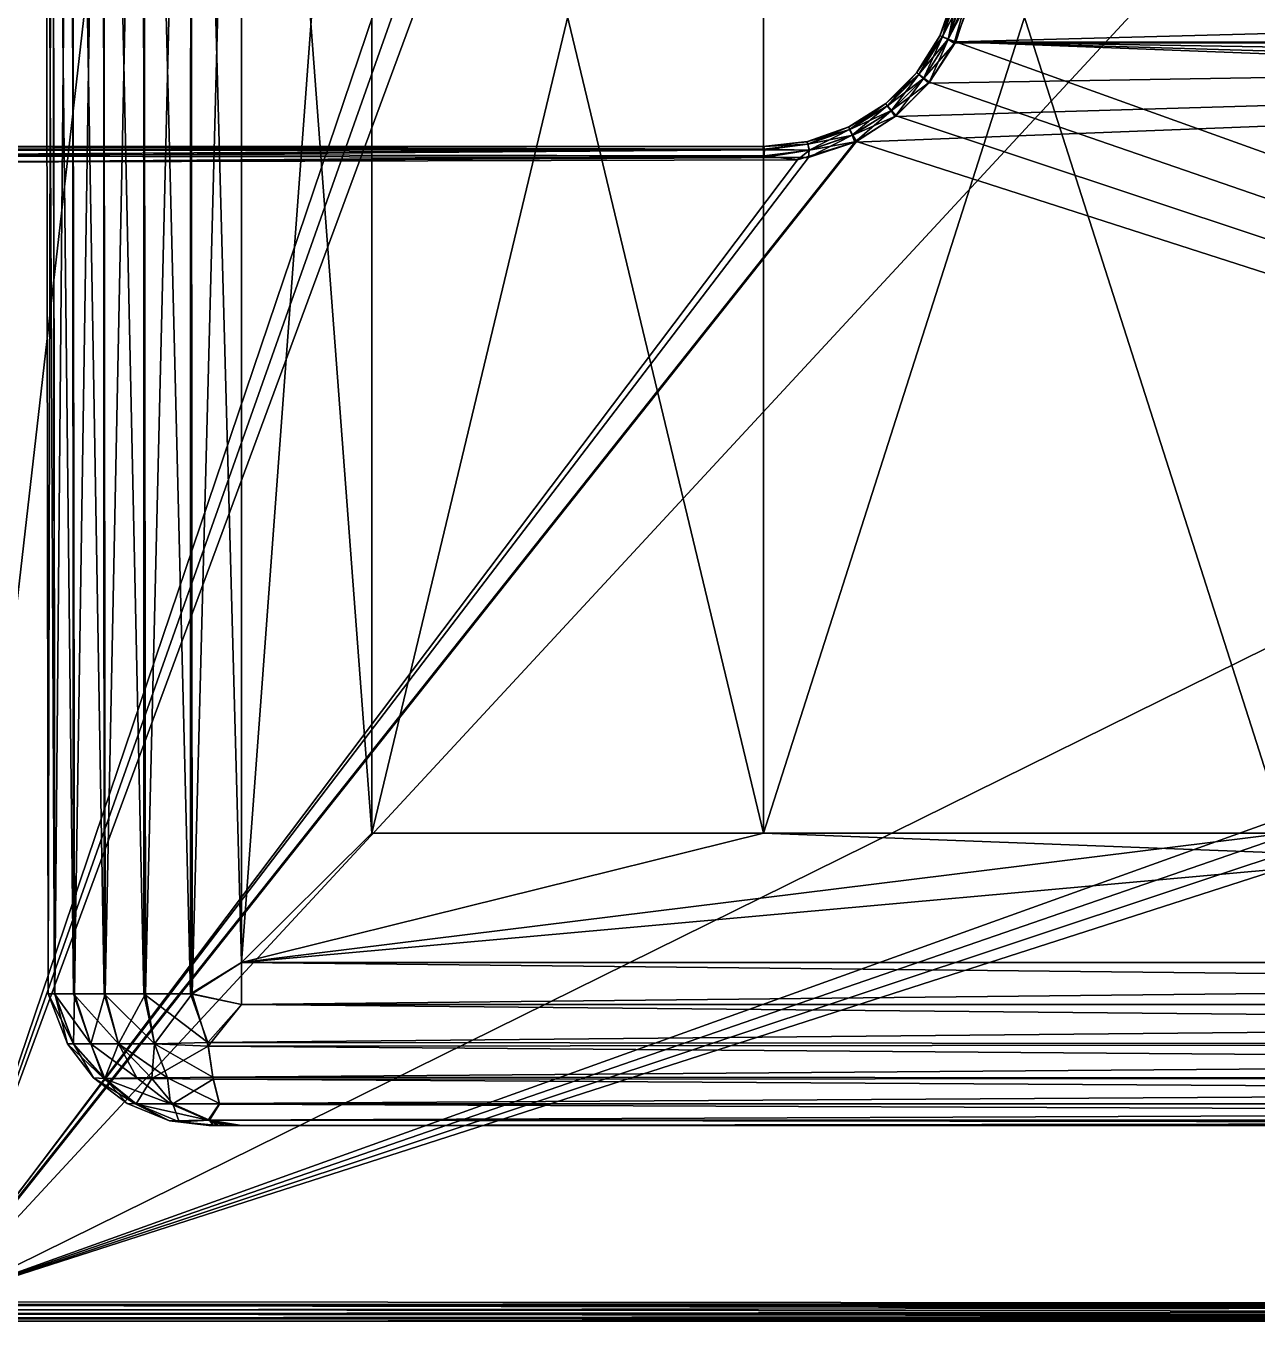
# Model space of a CAD drawing. Extents: x 1024.23 to 1033.17, y -779.2 to -772.4.
# Drawn here: x 1025.37 to 1027.256, y -779.2 to -777.216 of the extents above; entities that cross this region are included whole.
import ezdxf

# ---------------------------------------------------------------- set-up
doc = ezdxf.new("R2010")
doc.units = 0

msp = doc.modelspace()

# ---------------------------------------------------------------- linework, layer by layer
for points in [[(1025.421509, -772.473877, 5.698992), (1025.330811, -772.432739, 5.698344), (1025.232544, -779.174194, 5.699508)], [(1025.232544, -779.174194, 5.699508), (1025.500366, -772.534119, 5.699003), (1025.421509, -772.473877, 5.698992)], [(1025.232544, -779.174194, 5.699508), (1025.942261, -772.969421, 5.699256), (1025.500366, -772.534119, 5.699003)], [(1027.080566, -773.714661, 5.699546), (1025.942261, -772.969421, 5.699256), (1025.232544, -779.174194, 5.699508)], [(1025.232544, -779.174194, 5.699508), (1027.13623, -773.791382, 5.699544), (1027.080566, -773.714661, 5.699546)], [(1025.232544, -779.174194, 5.699508), (1027.212524, -773.820862, 5.699055), (1027.13623, -773.791382, 5.699544)], [(1032.170044, -779.170166, 5.699554), (1030.193237, -773.819092, 5.699111), (1025.232544, -779.174194, 5.699508)], [(1025.232544, -779.174194, 5.699508), (1030.193237, -773.819092, 5.699111), (1027.212524, -773.820862, 5.699055)], [(1032.170044, -779.176392, 5.40015), (1025.230103, -779.17572, 5.399903), (1032.170044, -775.750183, 5.399554)], [(1032.170044, -775.750183, 5.399554), (1025.230103, -779.17572, 5.399903), (1025.230103, -775.750183, 5.399554)], [(1025.413452, -778.698547, 4.174944), (1025.410278, -775.800171, 4.177203), (1025.400024, -775.800171, 4.099556)], [(1025.413452, -778.698547, 4.174944), (1025.400024, -775.800171, 4.099556), (1025.403687, -778.698547, 4.098204)], [(1025.403687, -778.698547, 4.098204), (1025.400024, -775.800171, 4.099556), (1025.410278, -775.800171, 4.021911)], [(1025.403687, -778.698547, 4.098204), (1025.410278, -775.800171, 4.021911), (1025.414185, -778.698547, 4.021556)], [(1025.442627, -778.698547, 4.246548), (1025.440186, -775.800171, 4.249556), (1025.410278, -775.800171, 4.177203)], [(1025.442627, -778.698547, 4.246548), (1025.410278, -775.800171, 4.177203), (1025.413452, -778.698547, 4.174944)], [(1025.414185, -778.698547, 4.021556), (1025.410278, -775.800171, 4.021911), (1025.440186, -775.800171, 3.949557)], [(1025.414185, -778.698547, 4.021556), (1025.440186, -775.800171, 3.949557), (1025.444092, -778.698547, 3.950223)], [(1025.489502, -778.698547, 4.308132), (1025.487915, -775.800171, 4.311688), (1025.440186, -775.800171, 4.249556)], [(1025.489502, -778.698547, 4.308132), (1025.440186, -775.800171, 4.249556), (1025.442627, -778.698547, 4.246548)], [(1025.444092, -778.698547, 3.950223), (1025.440186, -775.800171, 3.949557), (1025.487915, -775.800171, 3.887425)], [(1025.444092, -778.698547, 3.950223), (1025.487915, -775.800171, 3.887425), (1025.491455, -778.698547, 3.889067)], [(1025.550659, -778.698547, 4.355504), (1025.550049, -775.800171, 4.359364), (1025.487915, -775.800171, 4.311688)], [(1025.550659, -778.698547, 4.355504), (1025.487915, -775.800171, 4.311688), (1025.489502, -778.698547, 4.308132)], [(1025.491455, -778.698547, 3.889067), (1025.487915, -775.800171, 3.887425), (1025.550049, -775.800171, 3.839749)], [(1025.491455, -778.698547, 3.889067), (1025.550049, -775.800171, 3.839749), (1025.552979, -778.698547, 3.842257)], [(1025.62207, -778.698547, 4.385433), (1025.622437, -775.800171, 4.389334), (1025.550049, -775.800171, 4.359364)], [(1025.62207, -778.698547, 4.385433), (1025.550049, -775.800171, 4.359364), (1025.550659, -778.698547, 4.355504)], [(1025.552979, -778.698547, 3.842257), (1025.550049, -775.800171, 3.839749), (1025.622437, -775.800171, 3.809779)], [(1025.552979, -778.698547, 3.842257), (1025.622437, -775.800171, 3.809779), (1025.624634, -778.698547, 3.81298)], [(1025.700073, -778.650146, 4.399556), (1025.622437, -775.800171, 4.389334), (1025.62207, -778.698547, 4.385433)], [(1025.700073, -778.650146, 4.399556), (1025.700073, -775.800171, 4.399556), (1025.622437, -775.800171, 4.389334)], [(1025.624634, -778.698547, 3.81298), (1025.622437, -775.800171, 3.809779), (1025.700073, -775.800171, 3.799557)], [(1025.624634, -778.698547, 3.81298), (1025.700073, -775.800171, 3.799557), (1025.700073, -778.650146, 3.799557)], [(1025.700073, -778.650146, 4.399556), (1025.900024, -778.452332, 4.399556), (1025.700073, -775.800171, 4.399556)], [(1025.700073, -775.800171, 4.399556), (1025.900024, -778.452332, 4.399556), (1025.900024, -775.952332, 4.399556)], [(1025.700073, -775.800171, 3.799557), (1025.900024, -775.952332, 3.799557), (1025.700073, -778.650146, 3.799557)], [(1025.700073, -778.650146, 3.799557), (1025.900024, -775.952332, 3.799557), (1025.900024, -778.452332, 3.799557)], [(1025.900024, -778.452332, 4.409556), (1025.900024, -775.952332, 4.409556), (1025.900024, -778.452332, 4.399556)], [(1025.900024, -778.452332, 4.399556), (1025.900024, -775.952332, 4.409556), (1025.900024, -775.952332, 4.399556)], [(1026.5, -778.452332, 4.409556), (1026.5, -775.952332, 4.409556), (1025.900024, -778.452332, 4.409556)], [(1025.900024, -778.452332, 4.409556), (1026.5, -775.952332, 4.409556), (1025.900024, -775.952332, 4.409556)], [(1025.900024, -775.952332, 3.789557), (1025.900024, -778.452332, 3.789557), (1025.900024, -775.952332, 3.799557)], [(1025.900024, -775.952332, 3.799557), (1025.900024, -778.452332, 3.789557), (1025.900024, -778.452332, 3.799557)], [(1026.5, -775.952332, 3.789557), (1026.5, -778.452332, 3.789557), (1025.900024, -775.952332, 3.789557)], [(1025.900024, -775.952332, 3.789557), (1026.5, -778.452332, 3.789557), (1025.900024, -778.452332, 3.789557)], [(1027.300049, -775.952332, 4.399556), (1026.5, -775.952332, 4.399556), (1027.300049, -778.452332, 4.399556)], [(1027.300049, -778.452332, 4.399556), (1026.5, -775.952332, 4.399556), (1026.5, -778.452332, 4.399556)], [(1027.300049, -778.452332, 3.799557), (1026.5, -778.452332, 3.799557), (1027.300049, -775.952332, 3.799557)], [(1027.300049, -775.952332, 3.799557), (1026.5, -778.452332, 3.799557), (1026.5, -775.952332, 3.799557)], [(1026.5, -775.952332, 4.409556), (1026.5, -778.452332, 4.409556), (1026.5, -775.952332, 4.399556)], [(1026.5, -775.952332, 4.399556), (1026.5, -778.452332, 4.409556), (1026.5, -778.452332, 4.399556)], [(1026.5, -778.452332, 3.789557), (1026.5, -775.952332, 3.789557), (1026.5, -778.452332, 3.799557)], [(1026.5, -778.452332, 3.799557), (1026.5, -775.952332, 3.789557), (1026.5, -775.952332, 3.799557)], [(1030.606079, -777.239624, 2.499755), (1026.792114, -777.241943, 2.499971), (1026.825806, -777.15564, 2.499561)], [(1026.792114, -777.241943, 2.499971), (1026.81189, -777.171753, 2.50114), (1026.825806, -777.15564, 2.499561)], [(1026.794434, -777.240173, 2.799415), (1030.608765, -777.24176, 2.798997), (1030.570312, -777.139709, 2.799614)], [(1026.794434, -777.240173, 2.799415), (1030.570312, -777.139709, 2.799614), (1026.817627, -777.169189, 2.799201)], [(1030.606079, -777.239624, 2.499755), (1026.825806, -777.15564, 2.499561), (1030.573364, -777.15509, 2.499573)], [(1026.792725, -777.167358, 2.774498), (1026.792847, -777.166748, 2.524368), (1026.770386, -777.230774, 2.774503)], [(1026.770386, -777.230774, 2.774503), (1026.792847, -777.166748, 2.524368), (1026.770752, -777.230164, 2.524615)], [(1026.770386, -777.230774, 2.774503), (1026.796753, -777.167908, 2.78541), (1026.792725, -777.167358, 2.774498)], [(1026.770386, -777.230774, 2.774503), (1026.774414, -777.232178, 2.785631), (1026.796753, -777.167908, 2.78541)], [(1026.792847, -777.166748, 2.524368), (1026.774292, -777.232361, 2.513487), (1026.770752, -777.230164, 2.524615)], [(1026.792847, -777.166748, 2.524368), (1026.796997, -777.16803, 2.513282), (1026.774292, -777.232361, 2.513487)], [(1026.796997, -777.16803, 2.513282), (1026.782715, -777.236755, 2.503983), (1026.774292, -777.232361, 2.513487)], [(1026.805908, -777.169861, 2.794986), (1026.796753, -777.167908, 2.78541), (1026.774414, -777.232178, 2.785631)], [(1026.805908, -777.169861, 2.794986), (1026.774414, -777.232178, 2.785631), (1026.783081, -777.236084, 2.795135)], [(1026.796997, -777.16803, 2.513282), (1026.803589, -777.169434, 2.506104), (1026.782715, -777.236755, 2.503983)], [(1026.782715, -777.236755, 2.503983), (1026.803589, -777.169434, 2.506104), (1026.81189, -777.171753, 2.50114)], [(1026.792114, -777.241943, 2.499971), (1026.782715, -777.236755, 2.503983), (1026.81189, -777.171753, 2.50114)], [(1026.817627, -777.169189, 2.799201), (1026.805908, -777.169861, 2.794986), (1026.783081, -777.236084, 2.795135)], [(1026.817627, -777.169189, 2.799201), (1026.783081, -777.236084, 2.795135), (1026.794434, -777.240173, 2.799415)], [(1026.770386, -777.230774, 2.774503), (1026.770752, -777.230164, 2.524615), (1026.734619, -777.28772, 2.774498)], [(1026.734619, -777.28772, 2.774498), (1026.770752, -777.230164, 2.524615), (1026.735107, -777.28717, 2.524621)], [(1026.734619, -777.28772, 2.774498), (1026.774414, -777.232178, 2.785631), (1026.770386, -777.230774, 2.774503)], [(1026.734619, -777.28772, 2.774498), (1026.738159, -777.289856, 2.78563), (1026.774414, -777.232178, 2.785631)], [(1026.770752, -777.230164, 2.524615), (1026.738037, -777.290039, 2.513488), (1026.735107, -777.28717, 2.524621)], [(1026.770752, -777.230164, 2.524615), (1026.774292, -777.232361, 2.513487), (1026.738037, -777.290039, 2.513488)], [(1026.774292, -777.232361, 2.513487), (1026.745239, -777.296204, 2.503984), (1026.738037, -777.290039, 2.513488)], [(1026.783081, -777.236084, 2.795135), (1026.774414, -777.232178, 2.785631), (1026.738159, -777.289856, 2.78563)], [(1026.774292, -777.232361, 2.513487), (1026.782715, -777.236755, 2.503983), (1026.745239, -777.296204, 2.503984)], [(1025.230103, -779.170166, 2.499559), (1030.606079, -777.239624, 2.499755), (1030.646118, -777.301086, 2.50012)], [(1025.230103, -779.170166, 2.499559), (1026.639893, -777.393616, 2.499875), (1030.606079, -777.239624, 2.499755)], [(1030.606079, -777.239624, 2.499755), (1026.639893, -777.393616, 2.499875), (1026.70166, -777.354614, 2.499971)], [(1030.606079, -777.239624, 2.499755), (1026.70166, -777.354614, 2.499971), (1026.753296, -777.303406, 2.499971)], [(1026.783081, -777.236084, 2.795135), (1026.738159, -777.289856, 2.78563), (1026.745728, -777.295654, 2.795134)], [(1026.753296, -777.303406, 2.499971), (1026.745239, -777.296204, 2.503984), (1026.782715, -777.236755, 2.503983)], [(1026.794434, -777.240173, 2.799415), (1026.783081, -777.236084, 2.795135), (1026.745728, -777.295654, 2.795134)], [(1026.794434, -777.240173, 2.799415), (1026.745728, -777.295654, 2.795134), (1026.754517, -777.301819, 2.799147)], [(1026.753296, -777.303406, 2.499971), (1026.782715, -777.236755, 2.503983), (1026.792114, -777.241943, 2.499971)], [(1026.753296, -777.303406, 2.499971), (1026.792114, -777.241943, 2.499971), (1030.606079, -777.239624, 2.499755)], [(1032.170044, -779.170166, 2.799559), (1026.794434, -777.240173, 2.799415), (1026.754517, -777.301819, 2.799147)], [(1032.170044, -779.170166, 2.799559), (1030.76062, -777.393005, 2.799128), (1026.794434, -777.240173, 2.799415)], [(1026.794434, -777.240173, 2.799415), (1030.76062, -777.393005, 2.799128), (1030.699097, -777.354065, 2.798998)], [(1026.794434, -777.240173, 2.799415), (1030.699097, -777.354065, 2.798998), (1030.647583, -777.302979, 2.798998)], [(1030.647583, -777.302979, 2.798998), (1030.608765, -777.24176, 2.798997), (1026.794434, -777.240173, 2.799415)], [(1026.734619, -777.28772, 2.774498), (1026.735107, -777.28717, 2.524621), (1026.68689, -777.335205, 2.774497)], [(1026.68689, -777.335205, 2.774497), (1026.735107, -777.28717, 2.524621), (1026.687622, -777.334717, 2.524621)], [(1026.68689, -777.335205, 2.774497), (1026.738159, -777.289856, 2.78563), (1026.734619, -777.28772, 2.774498)], [(1026.68689, -777.335205, 2.774497), (1026.689941, -777.338135, 2.78563), (1026.738159, -777.289856, 2.78563)], [(1026.735107, -777.28717, 2.524621), (1026.689697, -777.338257, 2.513488), (1026.687622, -777.334717, 2.524621)], [(1026.735107, -777.28717, 2.524621), (1026.738037, -777.290039, 2.513488), (1026.689697, -777.338257, 2.513488)], [(1026.738037, -777.290039, 2.513488), (1026.695435, -777.345886, 2.503983), (1026.689697, -777.338257, 2.513488)], [(1026.745728, -777.295654, 2.795134), (1026.738159, -777.289856, 2.78563), (1026.689941, -777.338135, 2.78563)], [(1026.738037, -777.290039, 2.513488), (1026.745239, -777.296204, 2.503984), (1026.695435, -777.345886, 2.503983)], [(1030.646118, -777.301086, 2.50012), (1030.697144, -777.3526, 2.50012), (1025.230103, -779.170166, 2.499559)], [(1026.745728, -777.295654, 2.795134), (1026.689941, -777.338135, 2.78563), (1026.696045, -777.345398, 2.795135)], [(1026.70166, -777.354614, 2.499971), (1026.695435, -777.345886, 2.503983), (1026.745239, -777.296204, 2.503984)], [(1026.754517, -777.301819, 2.799147), (1026.745728, -777.295654, 2.795134), (1026.696045, -777.345398, 2.795135)], [(1026.754517, -777.301819, 2.799147), (1026.696045, -777.345398, 2.795135), (1026.703247, -777.353394, 2.799147)], [(1026.70166, -777.354614, 2.499971), (1026.745239, -777.296204, 2.503984), (1026.753296, -777.303406, 2.499971)], [(1026.754517, -777.301819, 2.799147), (1026.703247, -777.353394, 2.799147), (1032.170044, -779.170166, 2.799559)], [(1025.230103, -779.170166, 2.499559), (1030.697144, -777.3526, 2.50012), (1030.757935, -777.391724, 2.49999)], [(1026.68689, -777.335205, 2.774497), (1026.687622, -777.334717, 2.524621), (1026.630005, -777.370911, 2.774501)], [(1026.630005, -777.370911, 2.774501), (1026.687622, -777.334717, 2.524621), (1026.630615, -777.370544, 2.524617)], [(1026.630005, -777.370911, 2.774501), (1026.689941, -777.338135, 2.78563), (1026.68689, -777.335205, 2.774497)], [(1026.630005, -777.370911, 2.774501), (1026.632202, -777.37439, 2.785631), (1026.689941, -777.338135, 2.78563)], [(1026.687622, -777.334717, 2.524621), (1026.631958, -777.374512, 2.513487), (1026.630615, -777.370544, 2.524617)], [(1026.687622, -777.334717, 2.524621), (1026.689697, -777.338257, 2.513488), (1026.631958, -777.374512, 2.513487)], [(1026.689697, -777.338257, 2.513488), (1026.635864, -777.38324, 2.503983), (1026.631958, -777.374512, 2.513487)], [(1026.696045, -777.345398, 2.795135), (1026.689941, -777.338135, 2.78563), (1026.632202, -777.37439, 2.785631)], [(1026.696045, -777.345398, 2.795135), (1026.632202, -777.37439, 2.785631), (1026.636597, -777.382874, 2.795135)], [(1026.689697, -777.338257, 2.513488), (1026.695435, -777.345886, 2.503983), (1026.635864, -777.38324, 2.503983)], [(1026.639893, -777.393616, 2.499875), (1026.635864, -777.38324, 2.503983), (1026.695435, -777.345886, 2.503983)], [(1026.703247, -777.353394, 2.799147), (1026.696045, -777.345398, 2.795135), (1026.636597, -777.382874, 2.795135)], [(1026.703247, -777.353394, 2.799147), (1026.636597, -777.382874, 2.795135), (1026.642212, -777.392517, 2.799243)], [(1026.639893, -777.393616, 2.499875), (1026.695435, -777.345886, 2.503983), (1026.70166, -777.354614, 2.499971)], [(1032.170044, -779.170166, 2.799559), (1026.703247, -777.353394, 2.799147), (1026.642212, -777.392517, 2.799243)], [(1026.630005, -777.370911, 2.774501), (1026.630615, -777.370544, 2.524617), (1026.566406, -777.393066, 2.774498)], [(1026.566406, -777.393066, 2.774498), (1026.630615, -777.370544, 2.524617), (1026.567261, -777.392883, 2.52462)], [(1026.566406, -777.393066, 2.774498), (1026.632202, -777.37439, 2.785631), (1026.630005, -777.370911, 2.774501)], [(1026.630615, -777.370544, 2.524617), (1026.567749, -777.396851, 2.513708), (1026.567261, -777.392883, 2.52462)], [(1026.630615, -777.370544, 2.524617), (1026.631958, -777.374512, 2.513487), (1026.567749, -777.396851, 2.513708)], [(1032.170044, -779.170166, 2.799559), (1026.642212, -777.392517, 2.799243), (1025.228394, -779.175232, 2.79933)], [(1025.228394, -779.175232, 2.79933), (1026.642212, -777.392517, 2.799243), (1026.552002, -777.420898, 2.799023)], [(1025.230103, -779.170166, 2.499559), (1030.757935, -777.391724, 2.49999), (1032.168091, -779.175232, 2.499788)], [(1025.230103, -779.170166, 2.499559), (1026.569092, -777.41748, 2.499981), (1026.639893, -777.393616, 2.499875)], [(1026.566406, -777.393066, 2.774498), (1026.567261, -777.392883, 2.52462), (1026.499023, -777.400513, 2.774263)], [(1026.499023, -777.400513, 2.774263), (1026.567261, -777.392883, 2.52462), (1026.500366, -777.400513, 2.524225)], [(1026.499023, -777.400513, 2.774263), (1026.567871, -777.396973, 2.785634), (1026.566406, -777.393066, 2.774498)], [(1026.567261, -777.392883, 2.52462), (1026.567749, -777.396851, 2.513708), (1026.500366, -777.400513, 2.524225)], [(1026.642212, -777.392517, 2.799243), (1026.57019, -777.406128, 2.795135), (1026.552002, -777.420898, 2.799023)], [(1026.566406, -777.393066, 2.774498), (1026.567871, -777.396973, 2.785634), (1026.632202, -777.37439, 2.785631)], [(1026.631958, -777.374512, 2.513487), (1026.569702, -777.406006, 2.504132), (1026.567749, -777.396851, 2.513708)], [(1026.636597, -777.382874, 2.795135), (1026.632202, -777.37439, 2.785631), (1026.567871, -777.396973, 2.785634)], [(1026.636597, -777.382874, 2.795135), (1026.567871, -777.396973, 2.785634), (1026.57019, -777.406128, 2.795135)], [(1026.569092, -777.41748, 2.499981), (1026.569702, -777.406006, 2.504132), (1026.635864, -777.38324, 2.503983)], [(1026.569092, -777.41748, 2.499981), (1026.635864, -777.38324, 2.503983), (1026.639893, -777.393616, 2.499875)], [(1026.631958, -777.374512, 2.513487), (1026.635864, -777.38324, 2.503983), (1026.569702, -777.406006, 2.504132)], [(1026.642212, -777.392517, 2.799243), (1026.636597, -777.382874, 2.795135), (1026.57019, -777.406128, 2.795135)], [(1026.499023, -777.400513, 2.774263), (1026.500366, -777.400513, 2.524225), (1025.228394, -777.400696, 2.775041)], [(1025.228394, -777.400696, 2.775041), (1026.500366, -777.400513, 2.524225), (1025.229858, -777.400574, 2.523688)], [(1026.499756, -777.404419, 2.785298), (1026.499023, -777.400513, 2.774263), (1025.228394, -777.400696, 2.775041)], [(1026.499756, -777.404419, 2.785298), (1025.228394, -777.400696, 2.775041), (1025.231323, -777.404175, 2.78441)], [(1025.229858, -777.400574, 2.523688), (1026.501343, -777.405396, 2.512203), (1025.22937, -777.406311, 2.510952)], [(1025.22937, -777.406311, 2.510952), (1026.501343, -777.405396, 2.512203), (1025.230103, -777.415161, 2.503578)], [(1025.229858, -777.400574, 2.523688), (1026.500366, -777.400513, 2.524225), (1026.501343, -777.405396, 2.512203)], [(1026.499756, -777.404419, 2.785298), (1025.231323, -777.404175, 2.78441), (1025.229858, -777.412781, 2.794241)], [(1026.499756, -777.404419, 2.785298), (1025.229858, -777.412781, 2.794241), (1026.500854, -777.41449, 2.79539)], [(1026.500854, -777.41449, 2.79539), (1025.229858, -777.412781, 2.794241), (1025.230469, -777.424561, 2.79906)], [(1026.501343, -777.405396, 2.512203), (1026.500244, -777.417419, 2.502137), (1025.230103, -777.415161, 2.503578)], [(1026.499023, -777.400513, 2.774263), (1026.499756, -777.404419, 2.785298), (1026.567871, -777.396973, 2.785634)], [(1026.57019, -777.406128, 2.795135), (1026.567871, -777.396973, 2.785634), (1026.499756, -777.404419, 2.785298)], [(1026.57019, -777.406128, 2.795135), (1026.499756, -777.404419, 2.785298), (1026.500854, -777.41449, 2.79539)], [(1026.569702, -777.406006, 2.504132), (1026.500244, -777.417419, 2.502137), (1026.501343, -777.405396, 2.512203)], [(1026.500244, -777.417419, 2.502137), (1026.569702, -777.406006, 2.504132), (1026.569092, -777.41748, 2.499981)], [(1026.567749, -777.396851, 2.513708), (1026.501343, -777.405396, 2.512203), (1026.500366, -777.400513, 2.524225)], [(1026.552002, -777.420898, 2.799023), (1026.57019, -777.406128, 2.795135), (1026.500854, -777.41449, 2.79539)], [(1026.567749, -777.396851, 2.513708), (1026.569702, -777.406006, 2.504132), (1026.501343, -777.405396, 2.512203)], [(1026.552002, -777.420898, 2.799023), (1025.230469, -777.424561, 2.79906), (1025.228394, -779.175232, 2.79933)], [(1025.230103, -777.415161, 2.503578), (1026.500244, -777.417419, 2.502137), (1025.229004, -777.424011, 2.500216)], [(1025.229004, -777.424011, 2.500216), (1026.500244, -777.417419, 2.502137), (1026.569092, -777.41748, 2.499981)], [(1025.230103, -779.170166, 2.499559), (1025.229004, -777.424011, 2.500216), (1026.569092, -777.41748, 2.499981)], [(1026.500854, -777.41449, 2.79539), (1025.230469, -777.424561, 2.79906), (1026.552002, -777.420898, 2.799023)], [(1027.300049, -778.452332, 4.399556), (1025.700073, -778.650146, 4.399556), (1027.900024, -778.452332, 4.399556)], [(1027.900024, -778.452332, 4.399556), (1025.700073, -778.650146, 4.399556), (1031.699951, -778.650146, 4.399556)], [(1027.300049, -778.452332, 4.399556), (1026.5, -778.452332, 4.399556), (1025.700073, -778.650146, 4.399556)], [(1025.700073, -778.650146, 4.399556), (1026.5, -778.452332, 4.399556), (1025.900024, -778.452332, 4.399556)], [(1026.5, -778.452332, 3.799557), (1031.699951, -778.650146, 3.799557), (1025.700073, -778.650146, 3.799557)], [(1025.700073, -778.650146, 3.799557), (1025.900024, -778.452332, 3.799557), (1026.5, -778.452332, 3.799557)], [(1026.5, -778.452332, 4.409556), (1025.900024, -778.452332, 4.409556), (1026.5, -778.452332, 4.399556)], [(1026.5, -778.452332, 4.399556), (1025.900024, -778.452332, 4.409556), (1025.900024, -778.452332, 4.399556)], [(1025.900024, -778.452332, 3.789557), (1026.5, -778.452332, 3.789557), (1025.900024, -778.452332, 3.799557)], [(1025.900024, -778.452332, 3.799557), (1026.5, -778.452332, 3.789557), (1026.5, -778.452332, 3.799557)], [(1027.300049, -778.452332, 3.799557), (1031.699951, -778.650146, 3.799557), (1026.5, -778.452332, 3.799557)], [(1025.700073, -778.714844, 4.391037), (1025.700073, -778.650146, 4.399556), (1025.62207, -778.698547, 4.385433)], [(1025.624634, -778.698547, 3.81298), (1025.700073, -778.650146, 3.799557), (1025.700073, -778.714844, 3.808076)], [(1025.700073, -778.714844, 4.391037), (1031.699951, -778.714844, 4.391037), (1031.699951, -778.650146, 4.399556)], [(1025.700073, -778.714844, 4.391037), (1031.699951, -778.650146, 4.399556), (1025.700073, -778.650146, 4.399556)], [(1031.699951, -778.714844, 3.808076), (1025.700073, -778.714844, 3.808076), (1025.700073, -778.650146, 3.799557)], [(1031.699951, -778.714844, 3.808076), (1025.700073, -778.650146, 3.799557), (1031.699951, -778.650146, 3.799557)], [(1025.442505, -778.775208, 4.168533), (1025.413452, -778.698547, 4.174944), (1025.403687, -778.698547, 4.098204)], [(1025.442505, -778.775208, 4.168533), (1025.403687, -778.698547, 4.098204), (1025.433472, -778.775208, 4.099556)], [(1025.433472, -778.775208, 4.099556), (1025.403687, -778.698547, 4.098204), (1025.414185, -778.698547, 4.021556)], [(1025.469238, -778.775208, 4.232809), (1025.442627, -778.698547, 4.246548), (1025.413452, -778.698547, 4.174944)], [(1025.469238, -778.775208, 4.232809), (1025.413452, -778.698547, 4.174944), (1025.442505, -778.775208, 4.168533)], [(1025.433472, -778.775208, 4.099556), (1025.414185, -778.698547, 4.021556), (1025.442505, -778.775208, 4.03058)], [(1025.442505, -778.775208, 4.03058), (1025.414185, -778.698547, 4.021556), (1025.444092, -778.698547, 3.950223)], [(1025.442505, -778.775208, 4.03058), (1025.444092, -778.698547, 3.950223), (1025.469238, -778.775208, 3.966304)], [(1025.511597, -778.775208, 4.288004), (1025.489502, -778.698547, 4.308132), (1025.442627, -778.698547, 4.246548)], [(1025.511597, -778.775208, 4.288004), (1025.442627, -778.698547, 4.246548), (1025.469238, -778.775208, 4.232809)], [(1025.469238, -778.775208, 3.966304), (1025.444092, -778.698547, 3.950223), (1025.491455, -778.698547, 3.889067)], [(1025.469238, -778.775208, 3.966304), (1025.491455, -778.698547, 3.889067), (1025.511597, -778.775208, 3.911109)], [(1025.566772, -778.775208, 4.330357), (1025.550659, -778.698547, 4.355504), (1025.489502, -778.698547, 4.308132)], [(1025.566772, -778.775208, 4.330357), (1025.489502, -778.698547, 4.308132), (1025.511597, -778.775208, 4.288004)], [(1025.511597, -778.775208, 3.911109), (1025.491455, -778.698547, 3.889067), (1025.552979, -778.698547, 3.842257)], [(1025.511597, -778.775208, 3.911109), (1025.552979, -778.698547, 3.842257), (1025.566772, -778.775208, 3.868756)], [(1025.648682, -778.772949, 4.363465), (1025.62207, -778.698547, 4.385433), (1025.550659, -778.698547, 4.355504)], [(1025.648682, -778.772949, 4.363465), (1025.550659, -778.698547, 4.355504), (1025.566772, -778.775208, 4.330357)], [(1025.566772, -778.775208, 3.868756), (1025.552979, -778.698547, 3.842257), (1025.624634, -778.698547, 3.81298)], [(1025.566772, -778.775208, 3.868756), (1025.624634, -778.698547, 3.81298), (1025.64917, -778.778564, 3.838981)], [(1025.648682, -778.772949, 4.363465), (1025.700073, -778.714844, 4.391037), (1025.62207, -778.698547, 4.385433)], [(1025.64917, -778.778564, 3.838981), (1025.624634, -778.698547, 3.81298), (1025.700073, -778.714844, 3.808076)], [(1025.648682, -778.772949, 4.363465), (1031.750854, -778.778564, 4.360132), (1031.699951, -778.714844, 4.391037)], [(1025.648682, -778.772949, 4.363465), (1031.699951, -778.714844, 4.391037), (1025.700073, -778.714844, 4.391037)], [(1031.751343, -778.772949, 3.835648), (1025.64917, -778.778564, 3.838981), (1025.700073, -778.714844, 3.808076)], [(1031.751343, -778.772949, 3.835648), (1025.700073, -778.714844, 3.808076), (1031.699951, -778.714844, 3.808076)], [(1025.489258, -778.828186, 4.185011), (1025.442505, -778.775208, 4.168533), (1025.433472, -778.775208, 4.099556)], [(1025.489258, -778.828186, 4.185011), (1025.433472, -778.775208, 4.099556), (1025.473267, -778.826965, 4.099556)], [(1025.473267, -778.826965, 4.099556), (1025.433472, -778.775208, 4.099556), (1025.442505, -778.775208, 4.03058)], [(1025.489258, -778.828186, 4.185011), (1025.469238, -778.775208, 4.232809), (1025.442505, -778.775208, 4.168533)], [(1025.473267, -778.826965, 4.099556), (1025.442505, -778.775208, 4.03058), (1025.490601, -778.828186, 4.010944)], [(1025.490601, -778.828186, 4.010944), (1025.442505, -778.775208, 4.03058), (1025.469238, -778.775208, 3.966304)], [(1025.539673, -778.826965, 4.259911), (1025.511597, -778.775208, 4.288004), (1025.469238, -778.775208, 4.232809)], [(1025.539673, -778.826965, 4.259911), (1025.469238, -778.775208, 4.232809), (1025.489258, -778.828186, 4.185011)], [(1025.490601, -778.828186, 4.010944), (1025.469238, -778.775208, 3.966304), (1025.511597, -778.775208, 3.911109)], [(1025.490601, -778.828186, 4.010944), (1025.511597, -778.775208, 3.911109), (1025.562866, -778.828186, 3.918086)], [(1025.58667, -778.826965, 4.29595), (1025.566772, -778.775208, 4.330357), (1025.511597, -778.775208, 4.288004)], [(1025.58667, -778.826965, 4.29595), (1025.511597, -778.775208, 4.288004), (1025.539673, -778.826965, 4.259911)], [(1025.562866, -778.828186, 3.918086), (1025.511597, -778.775208, 3.911109), (1025.566772, -778.775208, 3.868756)], [(1025.562866, -778.828186, 3.918086), (1025.566772, -778.775208, 3.868756), (1025.64917, -778.778564, 3.838981)], [(1025.562866, -778.828186, 3.918086), (1025.64917, -778.778564, 3.838981), (1025.656738, -778.828918, 3.878131)], [(1025.656372, -778.825806, 4.32423), (1025.648682, -778.772949, 4.363465), (1025.566772, -778.775208, 4.330357)], [(1025.656372, -778.825806, 4.32423), (1025.566772, -778.775208, 4.330357), (1025.58667, -778.826965, 4.29595)], [(1025.656372, -778.825806, 4.32423), (1031.750854, -778.778564, 4.360132), (1025.648682, -778.772949, 4.363465)], [(1031.743652, -778.825806, 3.874883), (1025.64917, -778.778564, 3.838981), (1031.751343, -778.772949, 3.835648)], [(1031.743652, -778.825806, 3.874883), (1025.656738, -778.828918, 3.878131), (1025.64917, -778.778564, 3.838981)], [(1025.656372, -778.825806, 4.32423), (1031.743286, -778.828918, 4.320982), (1031.750854, -778.778564, 4.360132)], [(1025.536987, -778.867126, 4.164918), (1025.489258, -778.828186, 4.185011), (1025.473267, -778.826965, 4.099556)], [(1025.536987, -778.867126, 4.164918), (1025.473267, -778.826965, 4.099556), (1025.525024, -778.866638, 4.099556)], [(1025.525024, -778.866638, 4.099556), (1025.473267, -778.826965, 4.099556), (1025.490601, -778.828186, 4.010944)], [(1025.591553, -778.867126, 4.237669), (1025.539673, -778.826965, 4.259911), (1025.489258, -778.828186, 4.185011)], [(1025.591553, -778.867126, 4.237669), (1025.489258, -778.828186, 4.185011), (1025.536987, -778.867126, 4.164918)], [(1025.525024, -778.866638, 4.099556), (1025.490601, -778.828186, 4.010944), (1025.538574, -778.867126, 4.030506)], [(1025.538574, -778.867126, 4.030506), (1025.490601, -778.828186, 4.010944), (1025.562866, -778.828186, 3.918086)], [(1025.538574, -778.867126, 4.030506), (1025.562866, -778.828186, 3.918086), (1025.594727, -778.867126, 3.959014)], [(1025.591553, -778.867126, 4.237669), (1025.58667, -778.826965, 4.29595), (1025.539673, -778.826965, 4.259911)], [(1025.594727, -778.867126, 3.959014), (1025.562866, -778.828186, 3.918086), (1025.656738, -778.828918, 3.878131)], [(1025.666382, -778.866211, 4.272834), (1025.656372, -778.825806, 4.32423), (1025.58667, -778.826965, 4.29595)], [(1025.666382, -778.866211, 4.272834), (1025.58667, -778.826965, 4.29595), (1025.591553, -778.867126, 4.237669)], [(1025.594727, -778.867126, 3.959014), (1025.656738, -778.828918, 3.878131), (1025.666382, -778.867371, 3.928458)], [(1025.666382, -778.866211, 4.272834), (1031.743286, -778.828918, 4.320982), (1025.656372, -778.825806, 4.32423)], [(1031.733643, -778.866211, 3.926279), (1025.656738, -778.828918, 3.878131), (1031.743652, -778.825806, 3.874883)], [(1031.733643, -778.866211, 3.926279), (1025.666382, -778.867371, 3.928458), (1025.656738, -778.828918, 3.878131)], [(1025.666382, -778.866211, 4.272834), (1031.733643, -778.867371, 4.270655), (1031.743286, -778.828918, 4.320982)], [(1025.5896, -778.892822, 4.125268), (1025.536987, -778.867126, 4.164918), (1025.525024, -778.866638, 4.099556)], [(1025.5896, -778.892822, 4.125268), (1025.525024, -778.866638, 4.099556), (1025.538574, -778.867126, 4.030506)], [(1025.64917, -778.891724, 4.207316), (1025.591553, -778.867126, 4.237669), (1025.536987, -778.867126, 4.164918)], [(1025.64917, -778.891724, 4.207316), (1025.536987, -778.867126, 4.164918), (1025.5896, -778.892822, 4.125268)], [(1025.5896, -778.892822, 4.125268), (1025.538574, -778.867126, 4.030506), (1025.604736, -778.894531, 4.052188)], [(1025.604736, -778.894531, 4.052188), (1025.538574, -778.867126, 4.030506), (1025.594727, -778.867126, 3.959014)], [(1025.64917, -778.891724, 4.207316), (1025.666382, -778.866211, 4.272834), (1025.591553, -778.867126, 4.237669)], [(1025.604736, -778.894531, 4.052188), (1025.594727, -778.867126, 3.959014), (1025.651001, -778.89209, 3.993362)], [(1025.651001, -778.89209, 3.993362), (1025.594727, -778.867126, 3.959014), (1025.666382, -778.867371, 3.928458)], [(1025.64917, -778.891724, 4.207316), (1031.733643, -778.867371, 4.270655), (1025.666382, -778.866211, 4.272834)], [(1025.64917, -778.891724, 4.207316), (1031.749023, -778.89209, 4.20575), (1031.733643, -778.867371, 4.270655)], [(1031.750977, -778.891724, 3.991796), (1025.651001, -778.89209, 3.993362), (1025.666382, -778.867371, 3.928458)], [(1031.750977, -778.891724, 3.991796), (1025.666382, -778.867371, 3.928458), (1031.733643, -778.866211, 3.926279)], [(1025.664673, -778.900146, 4.134912), (1025.64917, -778.891724, 4.207316), (1025.5896, -778.892822, 4.125268)], [(1025.656738, -778.900146, 4.124557), (1025.5896, -778.892822, 4.125268), (1025.650024, -778.900146, 4.099556)], [(1025.664673, -778.900146, 4.134912), (1025.5896, -778.892822, 4.125268), (1025.656738, -778.900146, 4.124557)], [(1025.650024, -778.900146, 4.099556), (1025.5896, -778.892822, 4.125268), (1025.604736, -778.894531, 4.052188)], [(1025.656738, -778.900146, 4.074557), (1025.604736, -778.894531, 4.052188), (1025.651001, -778.89209, 3.993362)], [(1025.664673, -778.900146, 4.134912), (1025.650024, -778.900146, 4.099556), (1025.604736, -778.894531, 4.052188)], [(1025.664673, -778.900146, 4.134912), (1025.604736, -778.894531, 4.052188), (1025.656738, -778.900146, 4.074557)], [(1025.700073, -778.900146, 4.149557), (1025.64917, -778.891724, 4.207316), (1025.687012, -778.900146, 4.147852)], [(1025.687012, -778.900146, 4.147852), (1025.64917, -778.891724, 4.207316), (1025.675049, -778.900146, 4.142857)], [(1025.675049, -778.900146, 4.142857), (1025.64917, -778.891724, 4.207316), (1025.664673, -778.900146, 4.134912)], [(1025.700073, -778.900146, 4.149557), (1031.749023, -778.89209, 4.20575), (1025.64917, -778.891724, 4.207316)], [(1025.656738, -778.900146, 4.124557), (1025.650024, -778.900146, 4.099556), (1025.664673, -778.900146, 4.134912)], [(1031.699951, -778.900146, 4.049556), (1025.651001, -778.89209, 3.993362), (1031.750977, -778.891724, 3.991796)], [(1025.656738, -778.900146, 4.074557), (1025.651001, -778.89209, 3.993362), (1025.664673, -778.900146, 4.064202)], [(1025.664673, -778.900146, 4.064202), (1025.651001, -778.89209, 3.993362), (1025.675049, -778.900146, 4.056255)], [(1025.675049, -778.900146, 4.056255), (1025.651001, -778.89209, 3.993362), (1025.687012, -778.900146, 4.05126)], [(1025.687012, -778.900146, 4.05126), (1025.651001, -778.89209, 3.993362), (1025.700073, -778.900146, 4.049556)], [(1031.699951, -778.900146, 4.049556), (1025.700073, -778.900146, 4.049556), (1025.651001, -778.89209, 3.993362)], [(1025.656738, -778.900146, 4.074557), (1025.664673, -778.900146, 4.064202), (1025.664673, -778.900146, 4.134912)], [(1025.700073, -778.900146, 4.049556), (1025.675049, -778.900146, 4.142857), (1025.664673, -778.900146, 4.134912)], [(1025.664673, -778.900146, 4.064202), (1025.675049, -778.900146, 4.056255), (1025.664673, -778.900146, 4.134912)], [(1025.664673, -778.900146, 4.134912), (1025.675049, -778.900146, 4.056255), (1025.687012, -778.900146, 4.05126)], [(1025.664673, -778.900146, 4.134912), (1025.687012, -778.900146, 4.05126), (1025.700073, -778.900146, 4.049556)], [(1025.700073, -778.900146, 4.049556), (1025.687012, -778.900146, 4.147852), (1025.675049, -778.900146, 4.142857)], [(1025.700073, -778.900146, 4.149557), (1025.687012, -778.900146, 4.147852), (1025.700073, -778.900146, 4.049556)], [(1025.700073, -778.900146, 4.149557), (1031.699951, -778.900146, 4.149557), (1031.749023, -778.89209, 4.20575)], [(1031.699951, -778.900146, 4.049556), (1031.699951, -778.900146, 4.149557), (1025.700073, -778.900146, 4.049556)], [(1025.700073, -778.900146, 4.049556), (1031.699951, -778.900146, 4.149557), (1025.700073, -778.900146, 4.149557)], [(1032.170044, -779.170166, 2.799559), (1025.228394, -779.175232, 2.79933), (1032.170044, -779.182373, 2.797204)], [(1032.170044, -779.182373, 2.797204), (1025.228394, -779.175232, 2.79933), (1025.22998, -779.187988, 2.793967)], [(1032.168091, -779.175232, 2.499788), (1025.22998, -779.182373, 2.501914), (1025.230103, -779.170166, 2.499559)], [(1032.170044, -779.187988, 2.50515), (1025.22998, -779.182373, 2.501914), (1032.168091, -779.175232, 2.499788)], [(1025.230103, -779.17572, 5.399903), (1032.170044, -779.187988, 5.405146), (1025.22998, -779.189087, 5.406014)], [(1025.230103, -779.187988, 5.693963), (1032.170044, -779.182373, 5.697199), (1025.232544, -779.174194, 5.699508)], [(1025.230103, -779.17572, 5.399903), (1032.170044, -779.176392, 5.40015), (1032.170044, -779.187988, 5.405146)], [(1025.232544, -779.174194, 5.699508), (1032.170044, -779.182373, 5.697199), (1032.170044, -779.170166, 5.699554)], [(1032.170044, -779.187988, 2.50515), (1025.230103, -779.19458, 2.511732), (1025.22998, -779.182373, 2.501914)], [(1032.170044, -779.182373, 2.797204), (1025.22998, -779.187988, 2.793967), (1032.170044, -779.19458, 2.787385)], [(1025.22998, -779.189087, 5.406014), (1032.170044, -779.187988, 5.405146), (1032.170044, -779.196106, 5.414555)], [(1032.170044, -779.19458, 2.787385), (1025.22998, -779.187988, 2.793967), (1025.230103, -779.196106, 2.784559)], [(1025.22998, -779.189087, 5.406014), (1032.170044, -779.196106, 5.414555), (1025.230103, -779.196106, 5.414555)], [(1032.170044, -779.19458, 2.787385), (1025.230103, -779.196106, 2.784559), (1025.22998, -779.199707, 2.7754)], [(1032.170044, -779.19458, 2.787385), (1025.22998, -779.199707, 2.7754), (1032.170044, -779.199707, 2.7752)], [(1025.230103, -779.196106, 5.414555), (1032.170044, -779.199707, 5.423712), (1025.22998, -779.199707, 5.423913)], [(1025.230103, -779.187988, 5.693963), (1032.170044, -779.19458, 5.687381), (1032.170044, -779.182373, 5.697199)], [(1032.170044, -779.196106, 2.514559), (1025.230103, -779.19458, 2.511732), (1032.170044, -779.187988, 2.50515)], [(1025.230103, -779.196106, 5.684554), (1032.170044, -779.19458, 5.687381), (1025.230103, -779.187988, 5.693963)], [(1032.170044, -779.199707, 2.523717), (1025.230103, -779.199707, 2.523918), (1025.230103, -779.19458, 2.511732)], [(1032.170044, -779.199707, 2.523717), (1025.230103, -779.19458, 2.511732), (1032.170044, -779.196106, 2.514559)], [(1025.230103, -779.199707, 5.675394), (1032.170044, -779.199707, 5.675193), (1032.170044, -779.19458, 5.687381)], [(1025.230103, -779.199707, 5.675394), (1032.170044, -779.19458, 5.687381), (1025.230103, -779.196106, 5.684554)], [(1025.230103, -779.196106, 5.414555), (1032.170044, -779.196106, 5.414555), (1032.170044, -779.199707, 5.423712)], [(1032.170044, -779.199707, 5.423712), (1032.170044, -779.199707, 5.675193), (1025.22998, -779.199707, 5.423913)], [(1025.22998, -779.199707, 5.423913), (1032.170044, -779.199707, 5.675193), (1025.230103, -779.199707, 5.675394)], [(1025.22998, -779.199707, 2.7754), (1025.230103, -779.199707, 2.523918), (1032.170044, -779.199707, 2.7752)], [(1032.170044, -779.199707, 2.7752), (1025.230103, -779.199707, 2.523918), (1032.170044, -779.199707, 2.523717)]]:
    msp.add_3dface(points)

doc.saveas('drawing.dxf')
